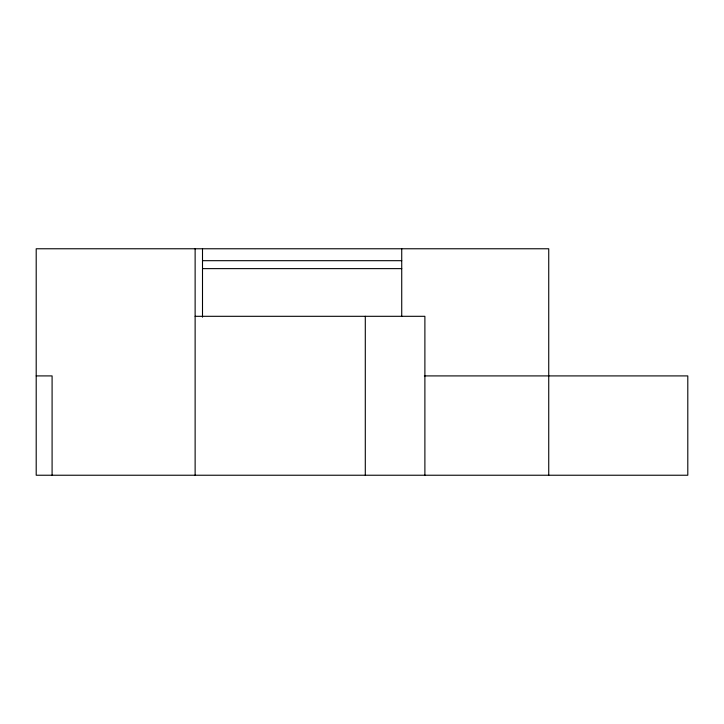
<?xml version="1.0" encoding="UTF-8"?>
<svg xmlns="http://www.w3.org/2000/svg" width="724" height="724" viewBox="0 0 724 724"><rect width="100%" height="100%" fill="white"/><g stroke="black" fill="none" stroke-linecap="round" stroke-linejoin="round"><path stroke-width="1.09" d="M202.503 260.685L401.729 260.685M202.503 268.631L401.729 268.631M195.127 316.307L424.888 316.307L424.888 475.234M36.2 375.91L52.092 375.91L52.092 475.234M424.373 375.91L687.8 375.91L687.8 475.234L36.2 475.234L36.2 248.766L548.738 248.766L548.738 475.234M401.729 248.766L401.729 316.307M365.294 316.307L365.294 475.234M202.503 248.766L202.503 317.166M195.127 248.766L195.127 475.234"/></g></svg>
